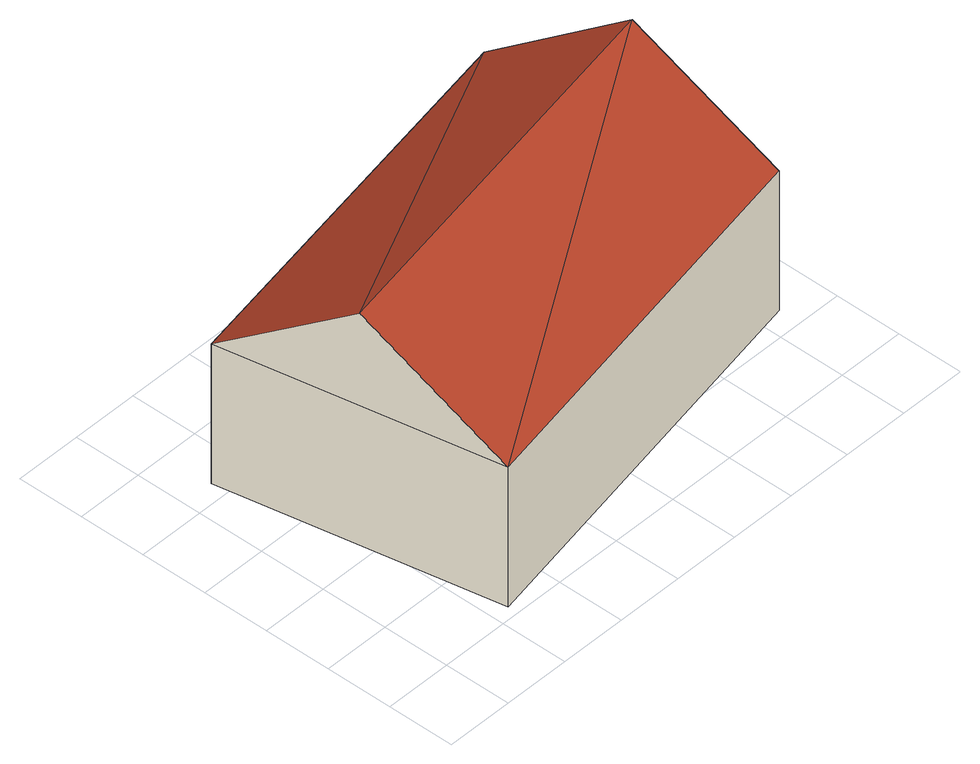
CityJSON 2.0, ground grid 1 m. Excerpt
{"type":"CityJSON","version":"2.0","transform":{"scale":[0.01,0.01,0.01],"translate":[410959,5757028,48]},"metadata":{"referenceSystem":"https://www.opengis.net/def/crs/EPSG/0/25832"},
"CityObjects":{
"building1":{"type":"Building","attributes":{"Gemeindeschluessel":"05515000","Geometrietyp2DReferenz":"3000","function":"31001_1310","roofType":"3100","measuredHeight":3.73},"address":[{"country":"Germany","locality":"Münster","thoroughfareNumber":"154","thoroughfareName":"Laerer Werseufer"}],"geometry":[{"type":"Solid","lod":"2","boundaries":[[[[0,1,2,3]],[[4,5,1,0]],[[6,7,5,4]],[[3,2,7,6]],[[0,8,4]],[[6,9,3]],[[0,3,9]],[[9,8,0]],[[8,9,6]],[[6,4,8]],[[1,5,7,2]]]],"semantics":{"surfaces":[{"type":"WallSurface"},{"type":"RoofSurface"},{"type":"GroundSurface"}],"values":[[0,0,0,0,0,0,1,1,1,1,2]]}}]}
},
"vertices":[
[127,16,252],[127,16,27],[734,133,27],[734,133,252],[49,426,252],[49,426,27],[652,536,252],[652,536,27],[88,221,401],[693,334,401]
]}
